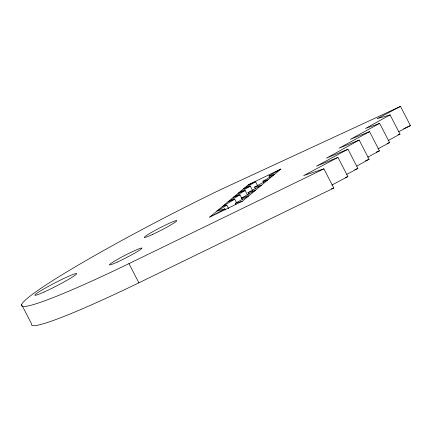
<?xml version="1.0" encoding="UTF-8"?>
<svg xmlns="http://www.w3.org/2000/svg" width="432" height="432" viewBox="0 0 432 432"><rect width="100%" height="100%" fill="white"/><g stroke="black" fill="none" stroke-linecap="round" stroke-linejoin="round"><path stroke-width="0.65" d="M209.671 217.145L248.189 184.901L280.859 169.02L242.336 201.263L209.671 217.145L224.824 208.85L225.428 210.028M263.558 182.461L262.948 181.278L274.423 174.404L269.012 175.948L269.924 177.719M228.658 208.721L226.827 205.184L216.837 211.145L224.824 208.85M257.704 185.895L255.571 181.764L243.497 188.833L250.366 186.122L252.499 190.253M250.366 186.122L238.291 193.19L245.16 190.48L247.601 195.199M245.16 190.48L233.086 197.543L239.96 194.837L242.395 199.557M239.96 194.837L227.885 201.901L234.754 199.19L236.579 202.732M234.754 199.19L222.68 206.258L226.827 205.184M269.012 175.948L280.859 169.02M242.638 199.676L241.726 197.905L255.49 190.253L248.092 192.575L249.005 194.346M248.092 192.575L261.598 185.144L254.578 187.148L255.49 188.919M388.271 140.557L399.983 134.093L390.074 114.896L365.483 128.471L379.658 123.39L389.567 142.587L377.854 148.954M235.872 204.498L235.262 203.315L248.805 195.853L241.726 197.905M356.827 166.05L369.101 159.273L359.192 140.076L326.457 158.139L347.976 149.224L357.885 168.421L346.772 174.388M254.578 187.148L267.991 179.793L262.948 181.278M379.658 123.39L350.374 139.315L369.533 131.641L379.442 150.838L367.702 157.21M369.533 131.641L339.001 148.203L359.192 140.076M347.976 149.224L316.397 166.174L337.97 157.383L347.873 176.58L331.906 185.053M337.97 157.383L303.658 175.576L323.903 168.853L333.812 188.05L138.883 282.82A171.974 12.593 -27.3 0 1 31.509 323.779L21.6 304.582M398.731 131.749L410.4 125.599L400.491 106.402L377.147 118.703L390.074 114.896M400.491 106.402L219.839 189.994A171.974 12.593 -27.3 0 0 28.382 297.459A171.974 12.593 -27.3 0 0 128.974 263.623L323.903 168.853M403.666 128.714L410.4 125.599M248.189 184.901L255.571 181.764M354.807 169.695L357.885 168.421M345.411 177.584L347.873 176.58M365.429 160.753L369.101 159.273M376.353 152.08L379.442 150.838M387.104 143.467L389.567 142.587M331.285 188.892L333.812 188.05M398.045 134.665L399.983 134.093M235.262 203.315L242.336 201.263M128.974 263.623L138.883 282.82M152.183 234.608A18.274 1.339 -27.3 0 0 176.785 220.73A18.274 1.339 -27.3 0 0 152.642 231.768A18.274 1.339 -27.3 0 0 152.183 234.608M117.358 262.051A18.274 1.339 -27.3 0 0 141.966 248.173A18.274 1.339 -27.3 0 0 117.817 259.211A18.274 1.339 -27.3 0 0 117.358 262.051M44.01 292.043A23.512 1.723 -27.3 0 0 76.61 273.872A23.512 1.723 -27.3 0 0 46.656 287.339A23.512 1.723 -27.3 0 0 44.01 292.043"/></g></svg>
